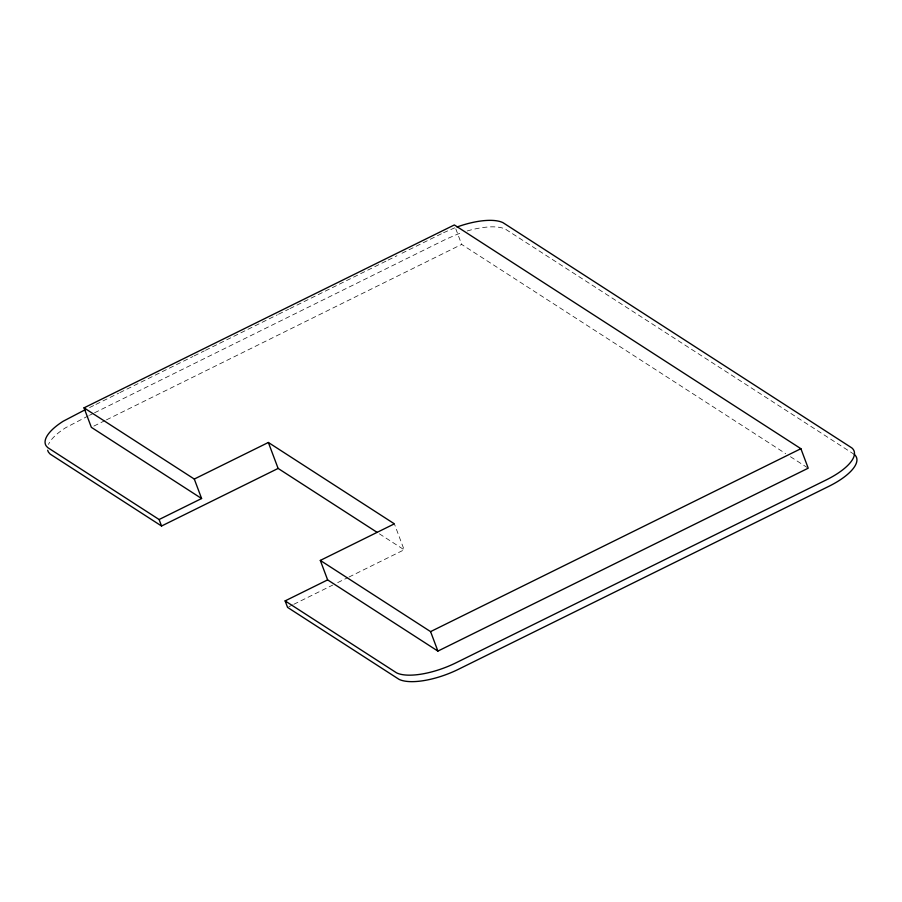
<?xml version="1.0" encoding="UTF-8"?>
<svg xmlns="http://www.w3.org/2000/svg" width="902" height="902" viewBox="0 0 902 902"><rect width="100%" height="100%" fill="white"/><g stroke="black" fill="none" stroke-linecap="round" stroke-linejoin="round"><path stroke-width="0.68" stroke-dasharray="4.51 3.38" d="M89.602 407.546L94.642 405.054M95.905 404.434L118.579 393.238M119.831 392.618L192.893 356.527M194.155 355.907L204.224 350.923M205.487 350.303L277.286 314.843M278.538 314.223L288.617 309.239M289.88 308.619L386.868 260.712M388.131 260.092L396.948 255.74M401.976 253.248L442.284 233.336M88.272 415.901L65.654 427.728A48.979 17.95 -20.6 0 0 48.482 444.415M89.523 415.281L93.301 413.409M94.563 412.789L445.983 239.21L457.145 234.351A48.967 17.95 -20.6 0 1 461.779 232.682M93.864 426.082L105.207 420.49M106.459 419.858L461.666 244.419L785.743 453.672M288.82 606.764L292.586 604.904M293.838 604.284L332.691 585.094M337.709 582.613L347.732 577.663M348.984 577.043L404.13 549.803L394.377 523.837M443.547 232.716L454.709 227.856M854.295 454.416L505.47 229.176A48.967 17.95 -20.6 0 0 466.424 231.194M790.468 456.728L807.031 467.416M379.404 533.837L404.13 549.803M455.803 228.837L461.666 244.419"/><path stroke-width="1.35" d="M84.021 407.851L454.349 224.948L800.897 448.7L808.215 468.183L437.898 651.097L327.629 579.896L320.311 560.424L394.377 523.837L268.356 442.476L194.291 479.052L84.021 407.851L91.35 427.334L201.608 498.524L159.113 519.518L47.705 447.584L46.115 445.802A48.979 17.95 -20.6 0 1 63.208 421.234L85.825 409.407M47.693 450.211A48.979 17.95 -20.6 0 0 48.561 452.285L50.151 454.078L161.548 526.013L278.12 468.431L377.047 532.315M854.295 454.405A48.979 17.95 -20.6 0 1 828.769 486.37L458.453 669.284A48.979 17.95 -20.6 0 1 398.977 679.307L287.569 607.384L285.122 600.89L327.629 579.896M320.311 560.424L430.581 631.614L800.897 448.7M285.122 600.89L396.53 672.824A48.979 17.95 -20.6 0 0 456.017 662.79L826.333 479.875A48.979 17.95 -20.6 0 0 851.849 447.922L503.023 222.693A48.967 17.95 -20.6 0 0 457.01 227M430.581 631.614L437.898 651.097M268.356 442.476L278.12 468.431M194.291 479.052L201.608 498.524M159.113 519.518L161.548 526.013"/></g></svg>
